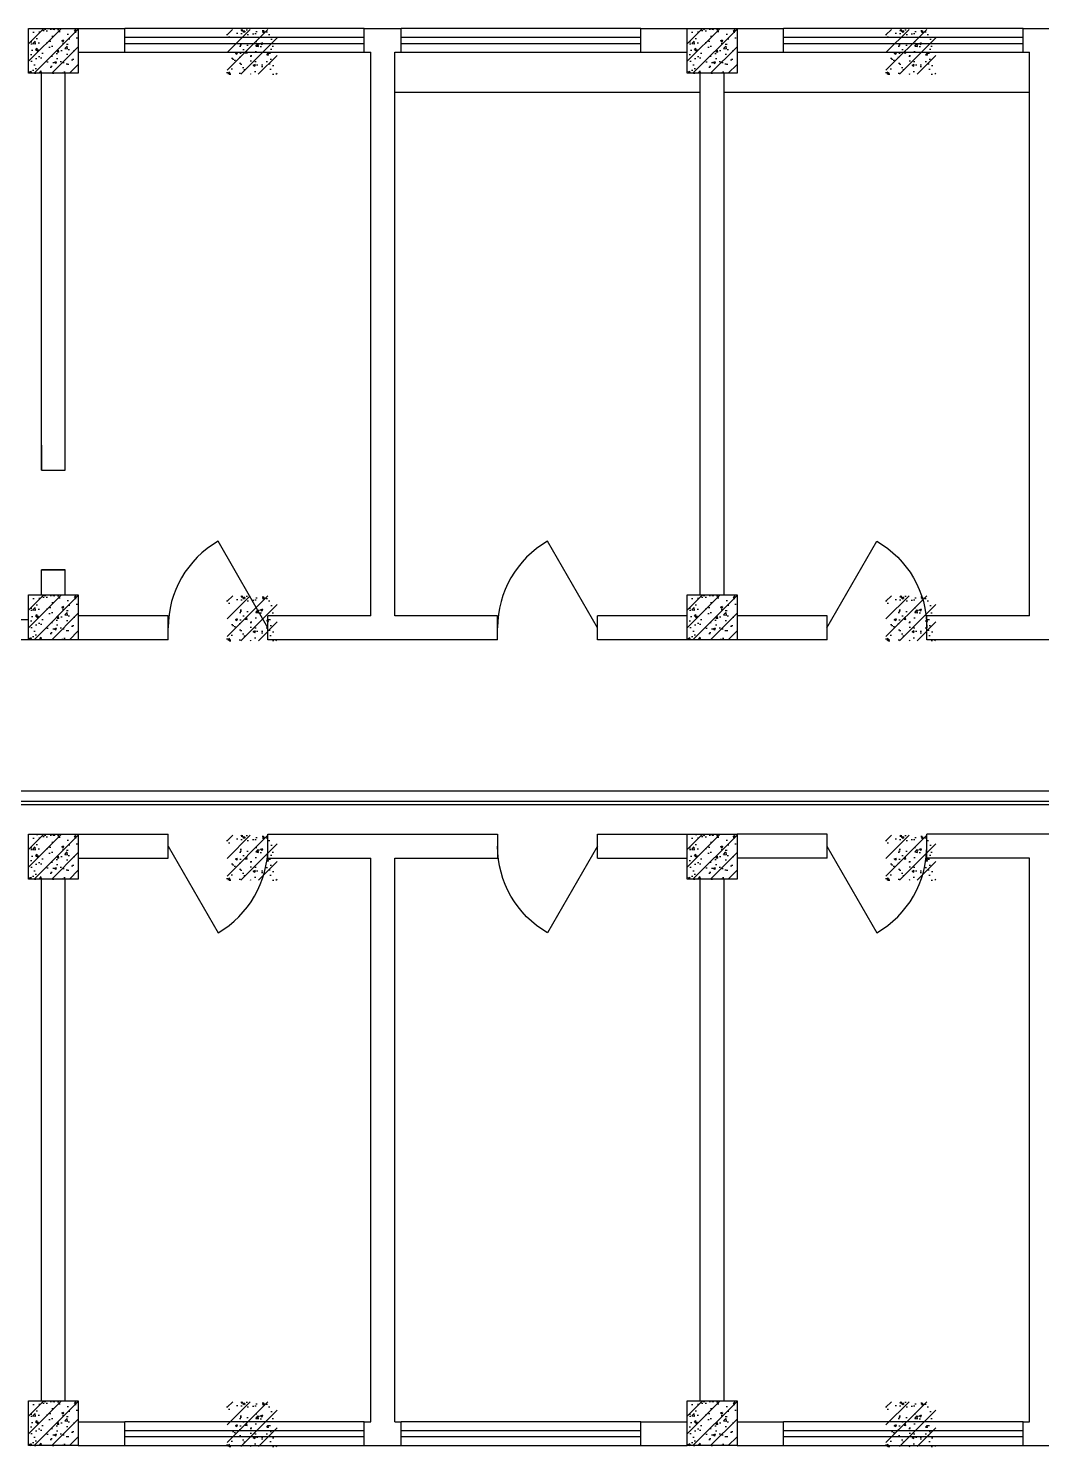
# Model space of a CAD drawing. Header units: millimetres. Extents: x 1454 to 76815, y 2126 to 32240.
# Drawn here: x 54482 to 61248, y 2126 to 11600 of the extents above; entities that cross this region are included whole.
import ezdxf
from ezdxf.enums import TextEntityAlignment as Align

# ---------------------------------------------------------------- set-up
doc = ezdxf.new("R2010")
doc.units = ezdxf.units.MM
doc.linetypes.add('CONTINOUS', pattern=[0])
for name, color, linetype in [('BD0', 7, 'Continuous'), ('C', 7, 'Continuous'), ('M', 7, 'Continuous'), ('WINDOW_TEXT', 7, 'Continuous'), ('Z', 7, 'Continuous'), ('Z1', 9, 'Continuous'), ('文字说明', 7, 'Continuous')]:
    doc.layers.add(name, color=color, linetype=linetype)
doc.styles.add('SIMPLEX', font='SIMPLEX.SHX')

# ---------------------------------------------------------------- blocks, each defined once
blk = doc.blocks.new('_DBLK')
blk.add_line((-0.5, 0), (0, -0.866))
blk.add_arc((-0.5, 0), 1, 300, 0)
at = {"layer": 'WINDOW_TEXT', "style": 'SIMPLEX', "flags": 9}
blk.add_attdef('A', text='', height=1, dxfattribs=at).set_placement((0, 1.5), align=Align.MIDDLE)

msp = doc.modelspace()

# ---------------------------------------------------------------- hatches: boundary and pattern name
at = {"layer": 'Z1'}
h = msp.add_hatch(dxfattribs=at)
h.set_pattern_fill('ANSI31', color=256, scale=666.666667, style=0)
h.set_pattern_definition([(45, (-1424341.046, -522395.14), (-58.925565, 58.925565), [])])
h.paths.add_polyline_path([(54481.7, 11599.6), (54815.1, 11599.6), (54815.1, 11299.6), (54481.7, 11299.6)])
h = msp.add_hatch(dxfattribs=at)
h.set_pattern_fill('AR-CONC', color=256, scale=20, style=0)
h.set_pattern_definition([(50, (-1424341.05, -522395.14), (143.4520365, -12.550427), [15, -165]), (355, (-1424341.05, -522395.14), (-27.750267, 150.438427), [12, -132]), (100.4514, (-1424329.09, -522396.18), (115.701876, 137.887908), [12.748038, -140.228422]), (46.1842, (-1424341.05, -522355.14), (213.44821, -33.103803), [22.5, -247.5]), (96.6356, (-1424323.26, -522357.9), (186.93254, 194.823574), [19.122058, -210.3426]), (351.1842, (-1424341.05, -522355.14), (186.93239, 194.82372), [18, -198]), (21, (-1424321.05, -522365.14), (119.38141, -80.523778), [15, -165]), (326, (-1424321.05, -522365.14), (48.663066, 145.030009), [12, -132]), (71.4514, (-1424311.1, -522371.85), (168.044526, 64.506099), [12.748038, -140.228422]), (37.5, (-1424341.046, -522395.14), (2.431971, 66.5787708), [0, -130.4, 0, -134, 0, -132.5]), (7.5, (-1424341.046, -522395.14), (52.6139075, 78.8823424), [0, -76.4, 0, -127.4, 0, -50.5]), (327.5, (-1424385.646, -522395.14), (106.7644872, -4.5109743), [0, -50, 0, -156, 0, -207]), (317.5, (-1424405.65, -522395.14), (116.637234, 20.0209965), [0, -65, 0, -103.6, 0, -147])])
h.paths.add_polyline_path([(54481.7, 11599.6), (54815.1, 11599.6), (54815.1, 11299.6), (54481.7, 11299.6)])
h = msp.add_hatch(dxfattribs=at)
h.set_pattern_fill('ANSI31', color=256, scale=666.666667, style=0)
h.set_pattern_definition([(45, (-1629818.67, -96398.72), (-58.925565, 58.925565), [])])
h.paths.add_polyline_path([(55809, 11592.9), (56142.3, 11592.9), (56142.3, 11292.9), (55809, 11292.9)])
h = msp.add_hatch(dxfattribs=at)
h.set_pattern_fill('AR-CONC', color=256, scale=20, style=0)
h.set_pattern_definition([(50, (-1629818.67, -96398.72), (143.4520365, -12.550427), [15, -165]), (355, (-1629818.67, -96398.72), (-27.750267, 150.438427), [12, -132]), (100.4514, (-1629806.72, -96399.76), (115.701876, 137.887908), [12.748038, -140.228422]), (46.1842, (-1629818.67, -96358.72), (213.44821, -33.103803), [22.5, -247.5]), (96.6356, (-1629800.89, -96361.48), (186.93254, 194.823574), [19.122058, -210.3426]), (351.1842, (-1629818.67, -96358.72), (186.93239, 194.82372), [18, -198]), (21, (-1629798.67, -96368.72), (119.3814104, -80.523778), [15, -165]), (326, (-1629798.67, -96368.72), (48.663066, 145.030009), [12, -132]), (71.4514, (-1629788.72, -96375.43), (168.044526, 64.506099), [12.748038, -140.228422]), (37.5, (-1629818.673, -96398.716), (2.431971, 66.5787708), [0, -130.4, 0, -134, 0, -132.5]), (7.5, (-1629818.67, -96398.72), (52.6139075, 78.8823424), [0, -76.4, 0, -127.4, 0, -50.5]), (327.5, (-1629863.273, -96398.716), (106.7644872, -4.5109743), [0, -50, 0, -156, 0, -207]), (317.5, (-1629883.27, -96398.72), (116.637234, 20.0209965), [0, -65, 0, -103.6, 0, -147])])
h.paths.add_polyline_path([(55809, 11592.9), (56142.3, 11592.9), (56142.3, 11292.9), (55809, 11292.9)])
h = msp.add_hatch(dxfattribs=at)
h.set_pattern_fill('ANSI31', color=256, scale=666.666667, style=0)
h.set_pattern_definition([(45, (-1419941.046, -522395.14), (-58.925565, 58.925565), [])])
h.paths.add_polyline_path([(58881.7, 11599.6), (59215.1, 11599.6), (59215.1, 11299.6), (58881.7, 11299.6)])
h = msp.add_hatch(dxfattribs=at)
h.set_pattern_fill('AR-CONC', color=256, scale=20, style=0)
h.set_pattern_definition([(50, (-1419941.05, -522395.14), (143.4520365, -12.550427), [15, -165]), (355, (-1419941.05, -522395.14), (-27.750267, 150.438427), [12, -132]), (100.4514, (-1419929.09, -522396.18), (115.701876, 137.887908), [12.748038, -140.228422]), (46.1842, (-1419941.05, -522355.14), (213.44821, -33.103803), [22.5, -247.5]), (96.6356, (-1419923.26, -522357.9), (186.93254, 194.823574), [19.122058, -210.3426]), (351.1842, (-1419941.05, -522355.14), (186.93239, 194.82372), [18, -198]), (21, (-1419921.05, -522365.14), (119.38141, -80.523778), [15, -165]), (326, (-1419921.05, -522365.14), (48.663066, 145.030009), [12, -132]), (71.4514, (-1419911.1, -522371.85), (168.044526, 64.506099), [12.748038, -140.228422]), (37.5, (-1419941.046, -522395.14), (2.431971, 66.5787708), [0, -130.4, 0, -134, 0, -132.5]), (7.5, (-1419941.046, -522395.14), (52.6139075, 78.8823424), [0, -76.4, 0, -127.4, 0, -50.5]), (327.5, (-1419985.646, -522395.14), (106.7644872, -4.5109743), [0, -50, 0, -156, 0, -207]), (317.5, (-1420005.65, -522395.14), (116.637234, 20.0209965), [0, -65, 0, -103.6, 0, -147])])
h.paths.add_polyline_path([(58881.7, 11599.6), (59215.1, 11599.6), (59215.1, 11299.6), (58881.7, 11299.6)])
h = msp.add_hatch(dxfattribs=at)
h.set_pattern_fill('ANSI31', color=256, scale=666.666667, style=0)
h.set_pattern_definition([(45, (-1625418.67, -96398.72), (-58.925565, 58.925565), [])])
h.paths.add_polyline_path([(60209, 11592.9), (60542.3, 11592.9), (60542.3, 11292.9), (60209, 11292.9)])
h = msp.add_hatch(dxfattribs=at)
h.set_pattern_fill('AR-CONC', color=256, scale=20, style=0)
h.set_pattern_definition([(50, (-1625418.67, -96398.72), (143.4520365, -12.550427), [15, -165]), (355, (-1625418.67, -96398.72), (-27.750267, 150.438427), [12, -132]), (100.4514, (-1625406.72, -96399.76), (115.701876, 137.887908), [12.748038, -140.228422]), (46.1842, (-1625418.67, -96358.72), (213.44821, -33.103803), [22.5, -247.5]), (96.6356, (-1625400.89, -96361.48), (186.93254, 194.823574), [19.122058, -210.3426]), (351.1842, (-1625418.67, -96358.72), (186.93239, 194.82372), [18, -198]), (21, (-1625398.67, -96368.72), (119.3814104, -80.523778), [15, -165]), (326, (-1625398.67, -96368.72), (48.663066, 145.030009), [12, -132]), (71.4514, (-1625388.72, -96375.43), (168.044526, 64.506099), [12.748038, -140.228422]), (37.5, (-1625418.673, -96398.716), (2.431971, 66.5787708), [0, -130.4, 0, -134, 0, -132.5]), (7.5, (-1625418.67, -96398.72), (52.6139075, 78.8823424), [0, -76.4, 0, -127.4, 0, -50.5]), (327.5, (-1625463.273, -96398.716), (106.7644872, -4.5109743), [0, -50, 0, -156, 0, -207]), (317.5, (-1625483.27, -96398.72), (116.637234, 20.0209965), [0, -65, 0, -103.6, 0, -147])])
h.paths.add_polyline_path([(60209, 11592.9), (60542.3, 11592.9), (60542.3, 11292.9), (60209, 11292.9)])
h = msp.add_hatch(dxfattribs=at)
h.set_pattern_fill('ANSI31', color=256, scale=666.666667, style=0)
h.set_pattern_definition([(45, (-1424341.046, -526178.47), (-58.925565, 58.925565), [])])
h.paths.add_polyline_path([(54481.7, 7816.3), (54815.1, 7816.3), (54815.1, 7516.3), (54481.7, 7516.3)])
h = msp.add_hatch(dxfattribs=at)
h.set_pattern_fill('AR-CONC', color=256, scale=20, style=0)
h.set_pattern_definition([(50, (-1424341.05, -526178.47), (143.4520365, -12.550427), [15, -165]), (355, (-1424341.05, -526178.47), (-27.750267, 150.438427), [12, -132]), (100.4514, (-1424329.09, -526179.52), (115.701876, 137.887908), [12.748038, -140.228422]), (46.1842, (-1424341.05, -526138.47), (213.44821, -33.103803), [22.5, -247.5]), (96.6356, (-1424323.26, -526141.23), (186.93254, 194.823574), [19.122058, -210.3426]), (351.1842, (-1424341.05, -526138.47), (186.93239, 194.82372), [18, -198]), (21, (-1424321.05, -526148.47), (119.38141, -80.523778), [15, -165]), (326, (-1424321.05, -526148.47), (48.663066, 145.030009), [12, -132]), (71.4514, (-1424311.1, -526155.18), (168.044526, 64.506099), [12.748038, -140.228422]), (37.5, (-1424341.046, -526178.47), (2.431971, 66.5787708), [0, -130.4, 0, -134, 0, -132.5]), (7.5, (-1424341.046, -526178.47), (52.6139075, 78.8823424), [0, -76.4, 0, -127.4, 0, -50.5]), (327.5, (-1424385.646, -526178.47), (106.7644872, -4.5109743), [0, -50, 0, -156, 0, -207]), (317.5, (-1424405.65, -526178.47), (116.637234, 20.0209965), [0, -65, 0, -103.6, 0, -147])])
h.paths.add_polyline_path([(54481.7, 7816.3), (54815.1, 7816.3), (54815.1, 7516.3), (54481.7, 7516.3)])
h = msp.add_hatch(dxfattribs=at)
h.set_pattern_fill('ANSI31', color=256, scale=666.666667, style=0)
h.set_pattern_definition([(45, (-1629818.67, -100182.05), (-58.925565, 58.925565), [])])
h.paths.add_polyline_path([(55809, 7809.6), (56142.3, 7809.6), (56142.3, 7509.6), (55809, 7509.6)])
h = msp.add_hatch(dxfattribs=at)
h.set_pattern_fill('AR-CONC', color=256, scale=20, style=0)
h.set_pattern_definition([(50, (-1629818.67, -100182.05), (143.4520365, -12.550427), [15, -165]), (355, (-1629818.67, -100182.05), (-27.750267, 150.438427), [12, -132]), (100.4514, (-1629806.72, -100183.1), (115.701876, 137.887908), [12.748038, -140.228422]), (46.1842, (-1629818.67, -100142.05), (213.44821, -33.103803), [22.5, -247.5]), (96.6356, (-1629800.89, -100144.8), (186.93254, 194.823574), [19.122058, -210.3426]), (351.1842, (-1629818.67, -100142.05), (186.93239, 194.82372), [18, -198]), (21, (-1629798.67, -100152.05), (119.3814104, -80.523778), [15, -165]), (326, (-1629798.67, -100152.05), (48.663066, 145.030009), [12, -132]), (71.4514, (-1629788.72, -100158.76), (168.044526, 64.506099), [12.748038, -140.228422]), (37.5, (-1629818.673, -100182.05), (2.431971, 66.5787708), [0, -130.4, 0, -134, 0, -132.5]), (7.5, (-1629818.67, -100182.05), (52.6139075, 78.8823424), [0, -76.4, 0, -127.4, 0, -50.5]), (327.5, (-1629863.273, -100182.05), (106.7644872, -4.5109743), [0, -50, 0, -156, 0, -207]), (317.5, (-1629883.27, -100182.05), (116.637234, 20.0209965), [0, -65, 0, -103.6, 0, -147])])
h.paths.add_polyline_path([(55809, 7809.6), (56142.3, 7809.6), (56142.3, 7509.6), (55809, 7509.6)])
h = msp.add_hatch(dxfattribs=at)
h.set_pattern_fill('ANSI31', color=256, scale=666.666667, style=0)
h.set_pattern_definition([(45, (-1419941.046, -526178.47), (-58.925565, 58.925565), [])])
h.paths.add_polyline_path([(58881.7, 7816.3), (59215.1, 7816.3), (59215.1, 7516.3), (58881.7, 7516.3)])
h = msp.add_hatch(dxfattribs=at)
h.set_pattern_fill('AR-CONC', color=256, scale=20, style=0)
h.set_pattern_definition([(50, (-1419941.05, -526178.47), (143.4520365, -12.550427), [15, -165]), (355, (-1419941.05, -526178.47), (-27.750267, 150.438427), [12, -132]), (100.4514, (-1419929.09, -526179.52), (115.701876, 137.887908), [12.748038, -140.228422]), (46.1842, (-1419941.05, -526138.47), (213.44821, -33.103803), [22.5, -247.5]), (96.6356, (-1419923.26, -526141.23), (186.93254, 194.823574), [19.122058, -210.3426]), (351.1842, (-1419941.05, -526138.47), (186.93239, 194.82372), [18, -198]), (21, (-1419921.05, -526148.47), (119.38141, -80.523778), [15, -165]), (326, (-1419921.05, -526148.47), (48.663066, 145.030009), [12, -132]), (71.4514, (-1419911.1, -526155.18), (168.044526, 64.506099), [12.748038, -140.228422]), (37.5, (-1419941.046, -526178.47), (2.431971, 66.5787708), [0, -130.4, 0, -134, 0, -132.5]), (7.5, (-1419941.046, -526178.47), (52.6139075, 78.8823424), [0, -76.4, 0, -127.4, 0, -50.5]), (327.5, (-1419985.646, -526178.47), (106.7644872, -4.5109743), [0, -50, 0, -156, 0, -207]), (317.5, (-1420005.65, -526178.47), (116.637234, 20.0209965), [0, -65, 0, -103.6, 0, -147])])
h.paths.add_polyline_path([(58881.7, 7816.3), (59215.1, 7816.3), (59215.1, 7516.3), (58881.7, 7516.3)])
h = msp.add_hatch(dxfattribs=at)
h.set_pattern_fill('ANSI31', color=256, scale=666.666667, style=0)
h.set_pattern_definition([(45, (-1625418.67, -100182.05), (-58.925565, 58.925565), [])])
h.paths.add_polyline_path([(60209, 7809.6), (60542.3, 7809.6), (60542.3, 7509.6), (60209, 7509.6)])
h = msp.add_hatch(dxfattribs=at)
h.set_pattern_fill('AR-CONC', color=256, scale=20, style=0)
h.set_pattern_definition([(50, (-1625418.67, -100182.05), (143.4520365, -12.550427), [15, -165]), (355, (-1625418.67, -100182.05), (-27.750267, 150.438427), [12, -132]), (100.4514, (-1625406.72, -100183.1), (115.701876, 137.887908), [12.748038, -140.228422]), (46.1842, (-1625418.67, -100142.05), (213.44821, -33.103803), [22.5, -247.5]), (96.6356, (-1625400.89, -100144.8), (186.93254, 194.823574), [19.122058, -210.3426]), (351.1842, (-1625418.67, -100142.05), (186.93239, 194.82372), [18, -198]), (21, (-1625398.67, -100152.05), (119.3814104, -80.523778), [15, -165]), (326, (-1625398.67, -100152.05), (48.663066, 145.030009), [12, -132]), (71.4514, (-1625388.72, -100158.76), (168.044526, 64.506099), [12.748038, -140.228422]), (37.5, (-1625418.673, -100182.05), (2.431971, 66.5787708), [0, -130.4, 0, -134, 0, -132.5]), (7.5, (-1625418.67, -100182.05), (52.6139075, 78.8823424), [0, -76.4, 0, -127.4, 0, -50.5]), (327.5, (-1625463.273, -100182.05), (106.7644872, -4.5109743), [0, -50, 0, -156, 0, -207]), (317.5, (-1625483.27, -100182.05), (116.637234, 20.0209965), [0, -65, 0, -103.6, 0, -147])])
h.paths.add_polyline_path([(60209, 7809.6), (60542.3, 7809.6), (60542.3, 7509.6), (60209, 7509.6)])
h = msp.add_hatch(dxfattribs=at)
h.set_pattern_fill('ANSI31', color=256, scale=666.666667, style=0)
h.set_pattern_definition([(45, (-1424341.046, -527778.47), (-58.925565, 58.925565), [])])
h.paths.add_polyline_path([(54481.7, 6216.3), (54815.1, 6216.3), (54815.1, 5916.3), (54481.7, 5916.3)])
h = msp.add_hatch(dxfattribs=at)
h.set_pattern_fill('AR-CONC', color=256, scale=20, style=0)
h.set_pattern_definition([(50, (-1424341.05, -527778.47), (143.4520365, -12.550427), [15, -165]), (355, (-1424341.05, -527778.47), (-27.750267, 150.438427), [12, -132]), (100.4514, (-1424329.09, -527779.52), (115.701876, 137.887908), [12.748038, -140.228422]), (46.1842, (-1424341.05, -527738.47), (213.44821, -33.103803), [22.5, -247.5]), (96.6356, (-1424323.26, -527741.23), (186.93254, 194.823574), [19.122058, -210.3426]), (351.1842, (-1424341.05, -527738.47), (186.93239, 194.82372), [18, -198]), (21, (-1424321.05, -527748.47), (119.38141, -80.523778), [15, -165]), (326, (-1424321.05, -527748.47), (48.663066, 145.030009), [12, -132]), (71.4514, (-1424311.1, -527755.18), (168.044526, 64.506099), [12.748038, -140.228422]), (37.5, (-1424341.046, -527778.47), (2.431971, 66.5787708), [0, -130.4, 0, -134, 0, -132.5]), (7.5, (-1424341.046, -527778.47), (52.6139075, 78.8823424), [0, -76.4, 0, -127.4, 0, -50.5]), (327.5, (-1424385.646, -527778.47), (106.7644872, -4.5109743), [0, -50, 0, -156, 0, -207]), (317.5, (-1424405.65, -527778.47), (116.637234, 20.0209965), [0, -65, 0, -103.6, 0, -147])])
h.paths.add_polyline_path([(54481.7, 6216.3), (54815.1, 6216.3), (54815.1, 5916.3), (54481.7, 5916.3)])
h = msp.add_hatch(dxfattribs=at)
h.set_pattern_fill('ANSI31', color=256, scale=666.666667, style=0)
h.set_pattern_definition([(45, (-1629818.67, -101782.05), (-58.925565, 58.925565), [])])
h.paths.add_polyline_path([(55809, 6209.6), (56142.3, 6209.6), (56142.3, 5909.6), (55809, 5909.6)])
h = msp.add_hatch(dxfattribs=at)
h.set_pattern_fill('AR-CONC', color=256, scale=20, style=0)
h.set_pattern_definition([(50, (-1629818.67, -101782.05), (143.4520365, -12.550427), [15, -165]), (355, (-1629818.67, -101782.05), (-27.750267, 150.438427), [12, -132]), (100.4514, (-1629806.72, -101783.1), (115.701876, 137.887908), [12.748038, -140.228422]), (46.1842, (-1629818.67, -101742.05), (213.44821, -33.103803), [22.5, -247.5]), (96.6356, (-1629800.89, -101744.8), (186.93254, 194.823574), [19.122058, -210.3426]), (351.1842, (-1629818.67, -101742.05), (186.93239, 194.82372), [18, -198]), (21, (-1629798.67, -101752.05), (119.3814104, -80.523778), [15, -165]), (326, (-1629798.67, -101752.05), (48.663066, 145.030009), [12, -132]), (71.4514, (-1629788.72, -101758.76), (168.044526, 64.506099), [12.748038, -140.228422]), (37.5, (-1629818.673, -101782.05), (2.431971, 66.5787708), [0, -130.4, 0, -134, 0, -132.5]), (7.5, (-1629818.67, -101782.05), (52.6139075, 78.8823424), [0, -76.4, 0, -127.4, 0, -50.5]), (327.5, (-1629863.273, -101782.05), (106.7644872, -4.5109743), [0, -50, 0, -156, 0, -207]), (317.5, (-1629883.27, -101782.05), (116.637234, 20.0209965), [0, -65, 0, -103.6, 0, -147])])
h.paths.add_polyline_path([(55809, 6209.6), (56142.3, 6209.6), (56142.3, 5909.6), (55809, 5909.6)])
h = msp.add_hatch(dxfattribs=at)
h.set_pattern_fill('ANSI31', color=256, scale=666.666667, style=0)
h.set_pattern_definition([(45, (-1419941.046, -527778.47), (-58.925565, 58.925565), [])])
h.paths.add_polyline_path([(58881.7, 6216.3), (59215.1, 6216.3), (59215.1, 5916.3), (58881.7, 5916.3)])
h = msp.add_hatch(dxfattribs=at)
h.set_pattern_fill('AR-CONC', color=256, scale=20, style=0)
h.set_pattern_definition([(50, (-1419941.05, -527778.47), (143.4520365, -12.550427), [15, -165]), (355, (-1419941.05, -527778.47), (-27.750267, 150.438427), [12, -132]), (100.4514, (-1419929.09, -527779.52), (115.701876, 137.887908), [12.748038, -140.228422]), (46.1842, (-1419941.05, -527738.47), (213.44821, -33.103803), [22.5, -247.5]), (96.6356, (-1419923.26, -527741.23), (186.93254, 194.823574), [19.122058, -210.3426]), (351.1842, (-1419941.05, -527738.47), (186.93239, 194.82372), [18, -198]), (21, (-1419921.05, -527748.47), (119.38141, -80.523778), [15, -165]), (326, (-1419921.05, -527748.47), (48.663066, 145.030009), [12, -132]), (71.4514, (-1419911.1, -527755.18), (168.044526, 64.506099), [12.748038, -140.228422]), (37.5, (-1419941.046, -527778.47), (2.431971, 66.5787708), [0, -130.4, 0, -134, 0, -132.5]), (7.5, (-1419941.046, -527778.47), (52.6139075, 78.8823424), [0, -76.4, 0, -127.4, 0, -50.5]), (327.5, (-1419985.646, -527778.47), (106.7644872, -4.5109743), [0, -50, 0, -156, 0, -207]), (317.5, (-1420005.65, -527778.47), (116.637234, 20.0209965), [0, -65, 0, -103.6, 0, -147])])
h.paths.add_polyline_path([(58881.7, 6216.3), (59215.1, 6216.3), (59215.1, 5916.3), (58881.7, 5916.3)])
h = msp.add_hatch(dxfattribs=at)
h.set_pattern_fill('ANSI31', color=256, scale=666.666667, style=0)
h.set_pattern_definition([(45, (-1625418.67, -101782.05), (-58.925565, 58.925565), [])])
h.paths.add_polyline_path([(60209, 6209.6), (60542.3, 6209.6), (60542.3, 5909.6), (60209, 5909.6)])
h = msp.add_hatch(dxfattribs=at)
h.set_pattern_fill('AR-CONC', color=256, scale=20, style=0)
h.set_pattern_definition([(50, (-1625418.67, -101782.05), (143.4520365, -12.550427), [15, -165]), (355, (-1625418.67, -101782.05), (-27.750267, 150.438427), [12, -132]), (100.4514, (-1625406.72, -101783.1), (115.701876, 137.887908), [12.748038, -140.228422]), (46.1842, (-1625418.67, -101742.05), (213.44821, -33.103803), [22.5, -247.5]), (96.6356, (-1625400.89, -101744.8), (186.93254, 194.823574), [19.122058, -210.3426]), (351.1842, (-1625418.67, -101742.05), (186.93239, 194.82372), [18, -198]), (21, (-1625398.67, -101752.05), (119.3814104, -80.523778), [15, -165]), (326, (-1625398.67, -101752.05), (48.663066, 145.030009), [12, -132]), (71.4514, (-1625388.72, -101758.76), (168.044526, 64.506099), [12.748038, -140.228422]), (37.5, (-1625418.673, -101782.05), (2.431971, 66.5787708), [0, -130.4, 0, -134, 0, -132.5]), (7.5, (-1625418.67, -101782.05), (52.6139075, 78.8823424), [0, -76.4, 0, -127.4, 0, -50.5]), (327.5, (-1625463.273, -101782.05), (106.7644872, -4.5109743), [0, -50, 0, -156, 0, -207]), (317.5, (-1625483.27, -101782.05), (116.637234, 20.0209965), [0, -65, 0, -103.6, 0, -147])])
h.paths.add_polyline_path([(60209, 6209.6), (60542.3, 6209.6), (60542.3, 5909.6), (60209, 5909.6)])
h = msp.add_hatch(dxfattribs=at)
h.set_pattern_fill('ANSI31', color=256, scale=666.666667, style=0)
h.set_pattern_definition([(45, (-1424341.046, -531561.804), (-58.925565, 58.925565), [])])
h.paths.add_polyline_path([(54481.7, 2432.9), (54815.1, 2432.9), (54815.1, 2132.9), (54481.7, 2132.9)])
h = msp.add_hatch(dxfattribs=at)
h.set_pattern_fill('AR-CONC', color=256, scale=20, style=0)
h.set_pattern_definition([(50, (-1424341.05, -531561.8), (143.4520365, -12.550427), [15, -165]), (355, (-1424341.05, -531561.8), (-27.750267, 150.438427), [12, -132]), (100.4514, (-1424329.09, -531562.85), (115.701876, 137.887908), [12.748038, -140.228422]), (46.1842, (-1424341.05, -531521.8), (213.44821, -33.103803), [22.5, -247.5]), (96.6356, (-1424323.26, -531524.56), (186.93254, 194.823574), [19.122058, -210.3426]), (351.1842, (-1424341.05, -531521.8), (186.93239, 194.82372), [18, -198]), (21, (-1424321.05, -531531.8), (119.38141, -80.523778), [15, -165]), (326, (-1424321.05, -531531.8), (48.663066, 145.030009), [12, -132]), (71.4514, (-1424311.1, -531538.51), (168.044526, 64.506099), [12.748038, -140.228422]), (37.5, (-1424341.046, -531561.804), (2.431971, 66.5787708), [0, -130.4, 0, -134, 0, -132.5]), (7.5, (-1424341.046, -531561.804), (52.6139075, 78.8823424), [0, -76.4, 0, -127.4, 0, -50.5]), (327.5, (-1424385.646, -531561.804), (106.7644872, -4.5109743), [0, -50, 0, -156, 0, -207]), (317.5, (-1424405.65, -531561.8), (116.637234, 20.0209965), [0, -65, 0, -103.6, 0, -147])])
h.paths.add_polyline_path([(54481.7, 2432.9), (54815.1, 2432.9), (54815.1, 2132.9), (54481.7, 2132.9)])
h = msp.add_hatch(dxfattribs=at)
h.set_pattern_fill('ANSI31', color=256, scale=666.666667, style=0)
h.set_pattern_definition([(45, (-1629818.67, -105565.38), (-58.925565, 58.925565), [])])
h.paths.add_polyline_path([(55809, 2426.3), (56142.3, 2426.3), (56142.3, 2126.3), (55809, 2126.3)])
h = msp.add_hatch(dxfattribs=at)
h.set_pattern_fill('AR-CONC', color=256, scale=20, style=0)
h.set_pattern_definition([(50, (-1629818.67, -105565.38), (143.4520365, -12.550427), [15, -165]), (355, (-1629818.67, -105565.38), (-27.750267, 150.438427), [12, -132]), (100.4514, (-1629806.72, -105566.43), (115.701876, 137.887908), [12.748038, -140.228422]), (46.1842, (-1629818.67, -105525.38), (213.44821, -33.103803), [22.5, -247.5]), (96.6356, (-1629800.89, -105528.14), (186.93254, 194.823574), [19.122058, -210.3426]), (351.1842, (-1629818.67, -105525.38), (186.93239, 194.82372), [18, -198]), (21, (-1629798.67, -105535.38), (119.3814104, -80.523778), [15, -165]), (326, (-1629798.67, -105535.38), (48.663066, 145.030009), [12, -132]), (71.4514, (-1629788.72, -105542.1), (168.044526, 64.506099), [12.748038, -140.228422]), (37.5, (-1629818.673, -105565.383), (2.431971, 66.5787708), [0, -130.4, 0, -134, 0, -132.5]), (7.5, (-1629818.67, -105565.38), (52.6139075, 78.8823424), [0, -76.4, 0, -127.4, 0, -50.5]), (327.5, (-1629863.273, -105565.383), (106.7644872, -4.5109743), [0, -50, 0, -156, 0, -207]), (317.5, (-1629883.27, -105565.38), (116.637234, 20.0209965), [0, -65, 0, -103.6, 0, -147])])
h.paths.add_polyline_path([(55809, 2426.3), (56142.3, 2426.3), (56142.3, 2126.3), (55809, 2126.3)])
h = msp.add_hatch(dxfattribs=at)
h.set_pattern_fill('ANSI31', color=256, scale=666.666667, style=0)
h.set_pattern_definition([(45, (-1419941.046, -531561.804), (-58.925565, 58.925565), [])])
h.paths.add_polyline_path([(58881.7, 2432.9), (59215.1, 2432.9), (59215.1, 2132.9), (58881.7, 2132.9)])
h = msp.add_hatch(dxfattribs=at)
h.set_pattern_fill('AR-CONC', color=256, scale=20, style=0)
h.set_pattern_definition([(50, (-1419941.05, -531561.8), (143.4520365, -12.550427), [15, -165]), (355, (-1419941.05, -531561.8), (-27.750267, 150.438427), [12, -132]), (100.4514, (-1419929.09, -531562.85), (115.701876, 137.887908), [12.748038, -140.228422]), (46.1842, (-1419941.05, -531521.8), (213.44821, -33.103803), [22.5, -247.5]), (96.6356, (-1419923.26, -531524.56), (186.93254, 194.823574), [19.122058, -210.3426]), (351.1842, (-1419941.05, -531521.8), (186.93239, 194.82372), [18, -198]), (21, (-1419921.05, -531531.8), (119.38141, -80.523778), [15, -165]), (326, (-1419921.05, -531531.8), (48.663066, 145.030009), [12, -132]), (71.4514, (-1419911.1, -531538.51), (168.044526, 64.506099), [12.748038, -140.228422]), (37.5, (-1419941.046, -531561.804), (2.431971, 66.5787708), [0, -130.4, 0, -134, 0, -132.5]), (7.5, (-1419941.046, -531561.804), (52.6139075, 78.8823424), [0, -76.4, 0, -127.4, 0, -50.5]), (327.5, (-1419985.646, -531561.804), (106.7644872, -4.5109743), [0, -50, 0, -156, 0, -207]), (317.5, (-1420005.65, -531561.8), (116.637234, 20.0209965), [0, -65, 0, -103.6, 0, -147])])
h.paths.add_polyline_path([(58881.7, 2432.9), (59215.1, 2432.9), (59215.1, 2132.9), (58881.7, 2132.9)])
h = msp.add_hatch(dxfattribs=at)
h.set_pattern_fill('ANSI31', color=256, scale=666.666667, style=0)
h.set_pattern_definition([(45, (-1625418.67, -105565.38), (-58.925565, 58.925565), [])])
h.paths.add_polyline_path([(60209, 2426.3), (60542.3, 2426.3), (60542.3, 2126.3), (60209, 2126.3)])
h = msp.add_hatch(dxfattribs=at)
h.set_pattern_fill('AR-CONC', color=256, scale=20, style=0)
h.set_pattern_definition([(50, (-1625418.67, -105565.38), (143.4520365, -12.550427), [15, -165]), (355, (-1625418.67, -105565.38), (-27.750267, 150.438427), [12, -132]), (100.4514, (-1625406.72, -105566.43), (115.701876, 137.887908), [12.748038, -140.228422]), (46.1842, (-1625418.67, -105525.38), (213.44821, -33.103803), [22.5, -247.5]), (96.6356, (-1625400.89, -105528.14), (186.93254, 194.823574), [19.122058, -210.3426]), (351.1842, (-1625418.67, -105525.38), (186.93239, 194.82372), [18, -198]), (21, (-1625398.67, -105535.38), (119.3814104, -80.523778), [15, -165]), (326, (-1625398.67, -105535.38), (48.663066, 145.030009), [12, -132]), (71.4514, (-1625388.72, -105542.1), (168.044526, 64.506099), [12.748038, -140.228422]), (37.5, (-1625418.673, -105565.383), (2.431971, 66.5787708), [0, -130.4, 0, -134, 0, -132.5]), (7.5, (-1625418.67, -105565.38), (52.6139075, 78.8823424), [0, -76.4, 0, -127.4, 0, -50.5]), (327.5, (-1625463.273, -105565.383), (106.7644872, -4.5109743), [0, -50, 0, -156, 0, -207]), (317.5, (-1625483.27, -105565.38), (116.637234, 20.0209965), [0, -65, 0, -103.6, 0, -147])])
h.paths.add_polyline_path([(60209, 2426.3), (60542.3, 2426.3), (60542.3, 2126.3), (60209, 2126.3)])

# ---------------------------------------------------------------- linework, layer by layer
at = {"layer": 'BD0'}
for p, q in [((54815.1, 11599.6), (55125.1, 11599.6)), ((55125.1, 11439.6), (55125.1, 11599.6)), ((56725.1, 11439.6), (56725.1, 11599.6)), ((56725.1, 11599.6), (56971.7, 11599.6)), ((56971.7, 11439.6), (56971.7, 11599.6)), ((58571.7, 11439.6), (58571.7, 11599.6)), ((58571.7, 11599.6), (58881.7, 11599.6)), ((59215.1, 11599.6), (59525.1, 11599.6)), ((59525.1, 11439.6), (59525.1, 11599.6)), ((61125.1, 11439.6), (61125.1, 11599.6)), ((61125.1, 11599.6), (61371.7, 11599.6)), ((54815.1, 11439.6), (55125.1, 11439.6)), ((56725.1, 11439.6), (56768.4, 11439.6)), ((56768.4, 7676.3), (56768.4, 11439.6)), ((56928.4, 7676.3), (56928.4, 11439.6)), ((56928.4, 11439.6), (56971.7, 11439.6)), ((58571.7, 11439.6), (58881.7, 11439.6)), ((59215.1, 11439.6), (59525.1, 11439.6)), ((61125.1, 11439.6), (61168.4, 11439.6)), ((61168.4, 7676.3), (61168.4, 11439.6)), ((54568.4, 8649.6), (54568.4, 11299.6)), ((54728.4, 8649.6), (54728.4, 11299.6)), ((58968.4, 7816.3), (58968.4, 11299.6)), ((59128.4, 7816.3), (59128.4, 11299.6)), ((56928.4, 11172.9), (58968.4, 11172.9)), ((59128.4, 11172.9), (61168.4, 11172.9)), ((54568.4, 7982.9), (54728.4, 7982.9)), ((54568.4, 7816.3), (54568.4, 7982.9)), ((54728.4, 7816.3), (54728.4, 7982.9)), ((55415.1, 7676.3), (54815.1, 7676.3)), ((55415.1, 7516.3), (55415.1, 7676.3)), ((56081.7, 7516.3), (56081.7, 7676.3)), ((56768.4, 7676.3), (56081.7, 7676.3)), ((57615.1, 7676.3), (56928.4, 7676.3)), ((57615.1, 7516.3), (57615.1, 7676.3)), ((58881.7, 7676.3), (58281.7, 7676.3)), ((58281.7, 7516.3), (58281.7, 7676.3)), ((59815.1, 7676.3), (59215.1, 7676.3)), ((59815.1, 7516.3), (59815.1, 7676.3)), ((61168.4, 7676.3), (60481.7, 7676.3)), ((60481.7, 7516.3), (60481.7, 7676.3)), ((55415.1, 7516.3), (54815.1, 7516.3)), ((57615.1, 7516.3), (56081.7, 7516.3)), ((58881.7, 7516.3), (58281.7, 7516.3)), ((59815.1, 7516.3), (59215.1, 7516.3)), ((62281.7, 7516.3), (60481.7, 7516.3)), ((54815.1, 6216.3), (55415.1, 6216.3)), ((55415.1, 6056.3), (55415.1, 6216.3)), ((56081.7, 6056.3), (56081.7, 6216.3)), ((56081.7, 6216.3), (57615.1, 6216.3)), ((57615.1, 6216.3), (57615.1, 6056.3)), ((58281.7, 6056.3), (58281.7, 6216.3)), ((58281.7, 6216.3), (58881.7, 6216.3)), ((59815.1, 6216.3), (59215.1, 6216.3)), ((59815.1, 6056.3), (59815.1, 6216.3)), ((60481.7, 6056.3), (60481.7, 6216.3)), ((62015.1, 6216.3), (60481.7, 6216.3)), ((54815.1, 6056.3), (55415.1, 6056.3)), ((56081.7, 6056.3), (56768.4, 6056.3)), ((56768.4, 2292.9), (56768.4, 6056.3)), ((56928.4, 2292.9), (56928.4, 6056.3)), ((56928.4, 6056.3), (57615.1, 6056.3)), ((58281.7, 6056.3), (58881.7, 6056.3)), ((59815.1, 6056.3), (59215.1, 6056.3)), ((61168.4, 6056.3), (60481.7, 6056.3)), ((61168.4, 2292.9), (61168.4, 6056.3)), ((54568.4, 2432.9), (54568.4, 5916.3)), ((54728.4, 2432.9), (54728.4, 5916.3)), ((58968.4, 2432.9), (58968.4, 5916.3)), ((59128.4, 2432.9), (59128.4, 5916.3)), ((54815.1, 2292.9), (55125.1, 2292.9)), ((55125.1, 2132.9), (55125.1, 2292.9)), ((56725.1, 2132.9), (56725.1, 2292.9)), ((56725.1, 2292.9), (56768.4, 2292.9)), ((56928.4, 2292.9), (56971.7, 2292.9)), ((56971.7, 2132.9), (56971.7, 2292.9)), ((58571.7, 2132.9), (58571.7, 2292.9)), ((58571.7, 2292.9), (58881.7, 2292.9)), ((59215.1, 2292.9), (59525.1, 2292.9)), ((59525.1, 2132.9), (59525.1, 2292.9)), ((61125.1, 2132.9), (61125.1, 2292.9)), ((61125.1, 2292.9), (61168.4, 2292.9)), ((54815.1, 2132.9), (55125.1, 2132.9)), ((56725.1, 2132.9), (56971.7, 2132.9)), ((58571.7, 2132.9), (58881.7, 2132.9)), ((59215.1, 2132.9), (59525.1, 2132.9)), ((61125.1, 2132.9), (61371.7, 2132.9))]:
    msp.add_line(p, q, dxfattribs=at)
for points in [[(54568.4, 8816.3), (54568.4, 8649.6), (54728.4, 8649.6), (54728.4, 8816.3)], [(54728.4, 7982.9), (54568.4, 7982.9)], [(54728.4, 7982.9), (54568.4, 7982.9)]]:
    msp.add_lwpolyline(points, dxfattribs=at)
at = {"layer": 'C', "color": 7}
for p, q in [((56725.1, 11599.6), (55125.1, 11599.6)), ((58571.7, 11599.6), (56971.7, 11599.6)), ((61125.1, 11599.6), (59525.1, 11599.6)), ((56725.1, 11539.6), (55125.1, 11539.6)), ((55125.1, 11499.6), (56725.1, 11499.6)), ((58571.7, 11539.6), (56971.7, 11539.6)), ((56971.7, 11499.6), (58571.7, 11499.6)), ((61125.1, 11539.6), (59525.1, 11539.6)), ((59525.1, 11499.6), (61125.1, 11499.6)), ((55125.1, 11439.6), (56725.1, 11439.6)), ((56971.7, 11439.6), (58571.7, 11439.6)), ((59525.1, 11439.6), (61125.1, 11439.6)), ((56725.1, 2292.9), (55125.1, 2292.9)), ((58571.7, 2292.9), (56971.7, 2292.9)), ((61125.1, 2292.9), (59525.1, 2292.9)), ((56725.1, 2232.9), (55125.1, 2232.9)), ((55125.1, 2192.9), (56725.1, 2192.9)), ((58571.7, 2232.9), (56971.7, 2232.9)), ((56971.7, 2192.9), (58571.7, 2192.9)), ((61125.1, 2232.9), (59525.1, 2232.9)), ((59525.1, 2192.9), (61125.1, 2192.9)), ((55125.1, 2132.9), (56725.1, 2132.9)), ((56971.7, 2132.9), (58571.7, 2132.9)), ((59525.1, 2132.9), (61125.1, 2132.9))]:
    msp.add_line(p, q, dxfattribs=at)
at = {"layer": 'Z'}
for p, q in [((54481.7, 7649.6), (53881.7, 7649.6)), ((54481.7, 7516.3), (53881.7, 7516.3))]:
    msp.add_line(p, q, dxfattribs=at)
for points in [[(54481.7, 11599.6), (54815.1, 11599.6), (54815.1, 11299.6), (54481.7, 11299.6)], [(58881.7, 11599.6), (59215.1, 11599.6), (59215.1, 11299.6), (58881.7, 11299.6)], [(54481.7, 7816.3), (54815.1, 7816.3), (54815.1, 7516.3), (54481.7, 7516.3)], [(58881.7, 7816.3), (59215.1, 7816.3), (59215.1, 7516.3), (58881.7, 7516.3)], [(54481.7, 6216.3), (54815.1, 6216.3), (54815.1, 5916.3), (54481.7, 5916.3)], [(58881.7, 6216.3), (59215.1, 6216.3), (59215.1, 5916.3), (58881.7, 5916.3)], [(54481.7, 2432.9), (54815.1, 2432.9), (54815.1, 2132.9), (54481.7, 2132.9)], [(58881.7, 2432.9), (59215.1, 2432.9), (59215.1, 2132.9), (58881.7, 2132.9)]]:
    msp.add_lwpolyline(points, close=True, dxfattribs=at)
at = {"layer": '文字说明', "color": 2, "linetype": 'CONTINOUS'}
msp.add_line((61605, 6504.6), (22669.7, 6504.6), dxfattribs=at)
at = {"layer": '文字说明', "color": 5, "linetype": 'CONTINOUS'}
msp.add_line((61605, 6412.7), (22568.2, 6412.7), dxfattribs=at)
at = {"layer": '文字说明', "color": 1, "linetype": 'CONTINOUS'}
msp.add_line((61605, 6436.2), (22615.1, 6436.2), dxfattribs=at)

# ---------------------------------------------------------------- block references
at = {"layer": 'M', "yscale": 666.6666666666277, "zscale": 666.6666666666666, "rotation": 180}
for p, xscale in [((55748.4, 7596.3), 666.6666666665114), ((57948.4, 7596.3), 666.6666666665114), ((60148.4, 7596.3), -666.6666666665114)]:
    msp.add_blockref('_DBLK', p, dxfattribs=dict(at, xscale=xscale))
at = {"layer": 'M', "yscale": 666.6666666666277, "zscale": 666.6666666666666}
for p, xscale in [((55748.4, 6136.3), 666.6666666665114), ((57948.4, 6136.3), -666.6666666665114), ((60148.4, 6136.3), 666.6666666665114)]:
    msp.add_blockref('_DBLK', p, dxfattribs=dict(at, xscale=xscale))

doc.saveas('drawing.dxf')
